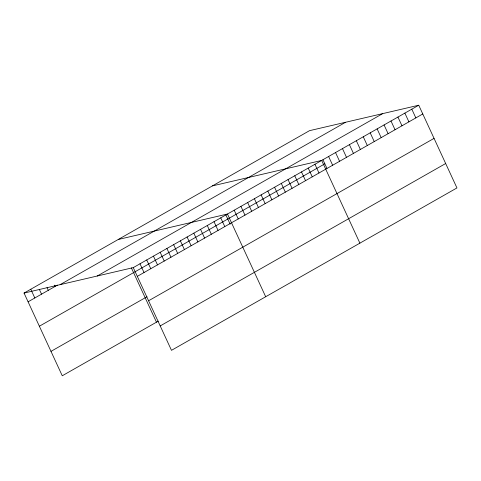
<?xml version="1.0" encoding="UTF-8"?>
<svg xmlns="http://www.w3.org/2000/svg" width="481" height="481" viewBox="0 0 481 481"><rect width="100%" height="100%" fill="white"/><g stroke="black" fill="none" stroke-linecap="round" stroke-linejoin="round"><path stroke-width="0.72" d="M24.05 293.067L309.511 130.67L418.735 105.225L456.95 187.933L171.483 350.33L133.267 267.616L24.05 293.067L62.265 375.775L158.303 321.14M28.09 301.809L57.449 285.107M60.095 284.668L345.556 122.276M97.228 276.016L382.69 113.624M133.267 267.616L418.735 105.225M39.37 326.22L324.831 163.823M137.307 276.365L422.775 113.967M50.986 351.364L147.03 296.735M148.587 300.769L434.048 138.378M160.209 325.92L445.671 163.522M212.458 185.888L321.675 160.438L359.89 243.145M118.254 239.478L227.471 214.027L265.686 296.735M411.802 109.169L415.843 117.911M404.87 113.113L408.91 121.855M397.937 117.057L401.978 125.8M391.005 121.002L395.039 129.744M384.072 124.946L388.107 133.688M377.134 128.89L381.174 137.632M370.202 132.834L374.242 141.576M363.269 136.778L367.31 145.521M356.337 140.717L360.377 149.465M349.404 144.661L353.445 153.409M342.472 148.605L346.512 157.347M335.54 152.549L339.58 161.291M328.607 156.493L332.648 165.236M322.955 159.758L326.918 168.338M314.947 164.268L318.987 173.01M308.219 168.091L312.259 176.84M301.491 171.921L305.531 180.664M294.763 175.751L298.797 184.494M288.029 179.575L292.069 188.324M281.301 183.405L285.341 192.147M274.573 187.235L278.613 195.977M267.845 191.059L271.885 199.807M261.117 194.889L265.157 203.631M254.389 198.719L258.429 207.461M247.661 202.543L251.695 211.285M240.927 206.373L244.967 215.115M234.199 210.203L238.239 218.945M225.896 214.971L230.158 224.194M220.743 217.857L224.783 226.599M214.015 221.687L218.055 230.429M207.287 225.511L211.327 234.253M200.559 229.341L204.599 238.083M193.825 233.171L197.865 241.913M187.097 236.995L191.137 245.737M180.369 240.825L184.409 249.567M173.641 244.655L177.681 253.397M166.913 248.479L170.953 257.221M160.185 252.309L164.225 261.051M153.457 256.139L157.497 264.881M146.729 259.962L150.763 268.705M139.995 263.792L144.035 272.535M131.379 267.881L156.469 322.186M54.383 285.155L55.002 286.496M47.036 287.638L48.274 290.326M39.37 289.448L41.546 294.156M30.778 289.237L34.818 297.979"/></g></svg>
